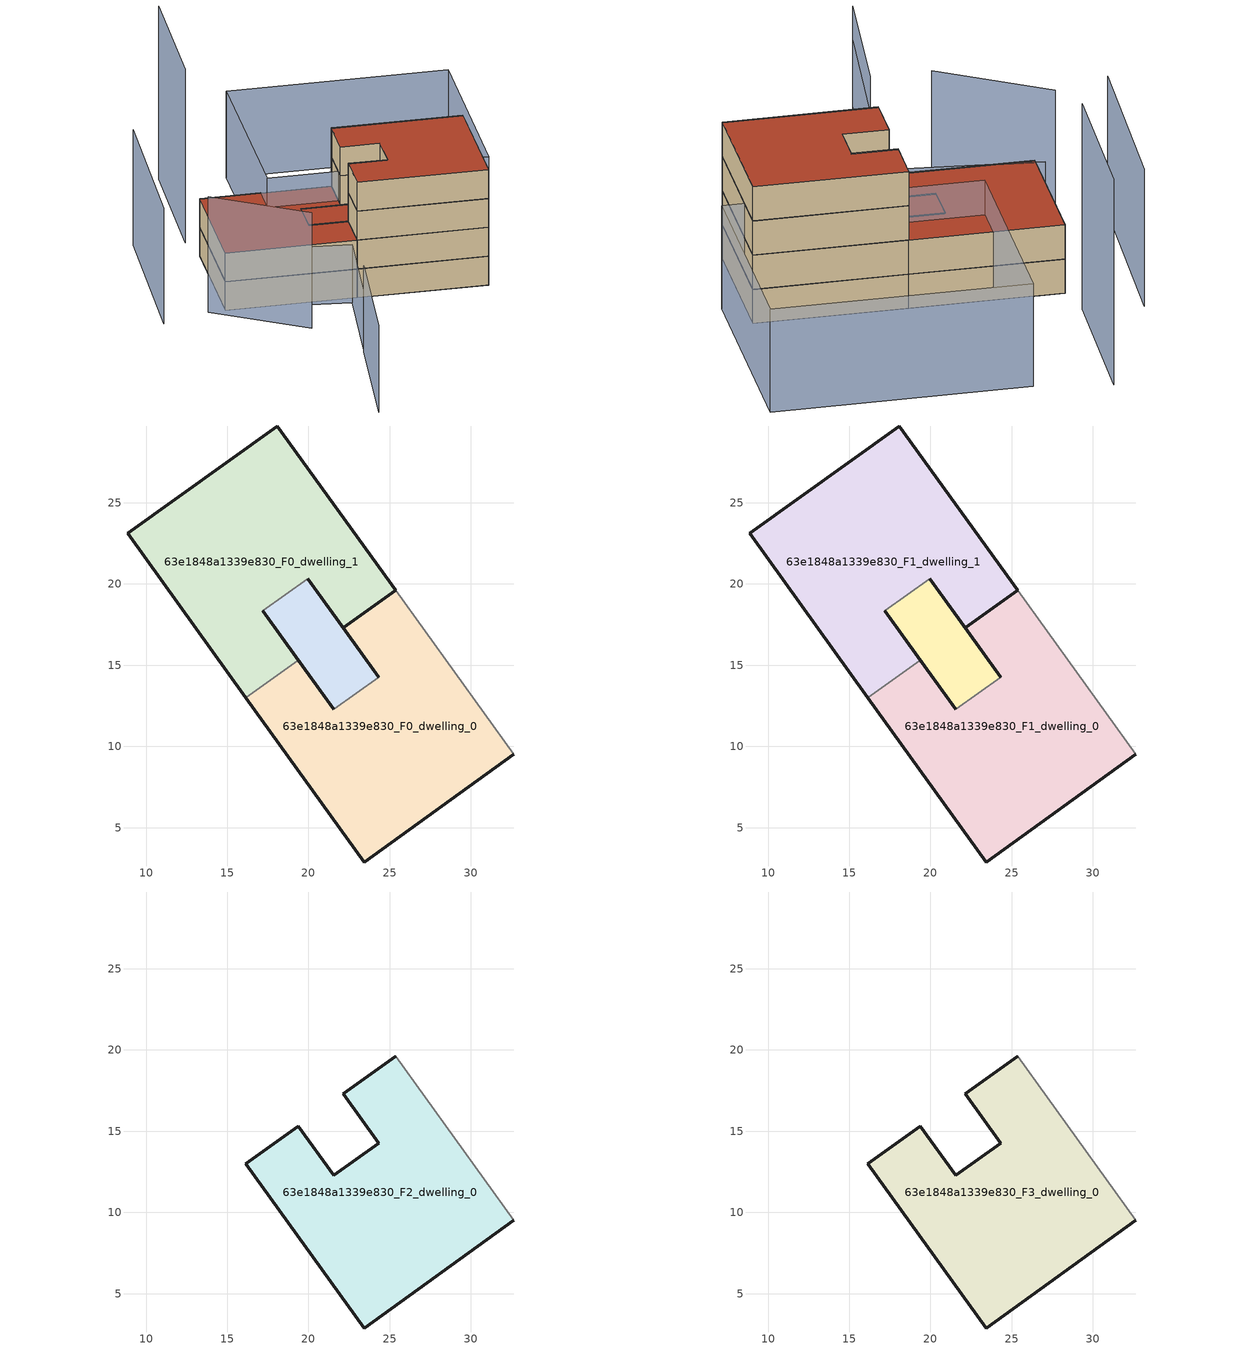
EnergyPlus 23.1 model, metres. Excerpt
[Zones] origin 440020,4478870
63e1848a1339e830_F0_dwelling_0
 floor ground (EU_floor_Construction): 32.63,9.5 25.36,19.61 22.14,17.3 24.32,14.26 21.55,12.28 19.37,15.31 16.15,13 23.42,2.88 z0
 wall outside (EU_wall_Construction): 19.37,15.31 21.55,12.28 / 24.32,14.26 22.14,17.3 25.36,19.61 / 32.63,9.5 23.42,2.88 16.15,13 z0:3
 wall adiabatic (EU_wall_Construction): 25.36,19.61 32.63,9.5 z0:3
 wall to 63e1848a1339e830_F0_dwelling_1 (EU_wall_Construction): 16.15,13 19.37,15.31 z0:3
 wall to 63e1848a1339e830_F0_circulation (EU_wall_Construction): 21.55,12.28 24.32,14.26 z0:3
63e1848a1339e830_F0_dwelling_1
 floor ground (EU_floor_Construction): 22.14,17.3 25.36,19.61 18.09,29.72 8.89,23.11 16.15,13 19.37,15.31 17.19,18.34 19.96,20.33 z0
 wall outside (EU_wall_Construction): 17.19,18.34 19.37,15.31 / 16.15,13 8.89,23.11 18.09,29.72 25.36,19.61 22.14,17.3 19.96,20.33 z0:3
 wall to 63e1848a1339e830_F0_circulation (EU_wall_Construction): 19.96,20.33 17.19,18.34 z0:3
63e1848a1339e830_F0_circulation
 floor ground (EU_floor_Construction): 24.32,14.26 19.96,20.33 17.19,18.34 21.55,12.28 z0
 wall outside (EU_wall_Construction): 21.55,12.28 17.19,18.34 / 19.96,20.33 24.32,14.26 z0:3
63e1848a1339e830_F1_dwelling_0
 floor to 63e1848a1339e830_F0_dwelling_0 (EU_floor_Construction): 32.63,9.5 25.36,19.61 22.14,17.3 24.32,14.26 21.55,12.28 19.37,15.31 16.15,13 23.42,2.88 z3
 wall outside (EU_wall_Construction): 19.37,15.31 21.55,12.28 / 24.32,14.26 22.14,17.3 25.36,19.61 / 32.63,9.5 23.42,2.88 16.15,13 z3:6
 wall adiabatic (EU_wall_Construction): 25.36,19.61 32.63,9.5 z3:6
 wall to 63e1848a1339e830_F1_dwelling_1 (EU_wall_Construction): 16.15,13 19.37,15.31 z3:6
 wall to 63e1848a1339e830_F1_circulation (EU_wall_Construction): 21.55,12.28 24.32,14.26 z3:6
63e1848a1339e830_F1_dwelling_1
 floor to 63e1848a1339e830_F0_dwelling_1 (EU_floor_Construction): 22.14,17.3 25.36,19.61 18.09,29.72 8.88,23.11 16.15,13 19.37,15.31 17.19,18.34 19.96,20.33 z3
 wall outside (EU_wall_Construction): 17.19,18.34 19.37,15.31 / 16.15,13 8.89,23.11 18.09,29.72 25.36,19.61 22.14,17.3 19.96,20.33 z3:6
 wall to 63e1848a1339e830_F1_circulation (EU_wall_Construction): 19.96,20.33 17.19,18.34 z3:6
 roof outside (EU_roof_Construction): 18.09,29.72 25.36,19.61 22.14,17.3 19.96,20.33 17.19,18.34 19.37,15.31 16.15,13 8.89,23.11 z6
63e1848a1339e830_F1_circulation
 floor to 63e1848a1339e830_F0_circulation (EU_floor_Construction): 24.32,14.26 19.96,20.33 17.19,18.34 21.55,12.28 z3
 wall outside (EU_wall_Construction): 21.55,12.28 17.19,18.34 / 19.96,20.33 24.32,14.26 z3:6
 roof outside (EU_roof_Construction): 19.96,20.33 24.32,14.26 21.55,12.28 17.19,18.34 z6
63e1848a1339e830_F2_dwelling_0
 floor to 63e1848a1339e830_F1_dwelling_0 (EU_floor_Construction): 32.63,9.5 25.36,19.61 22.14,17.3 24.32,14.26 21.55,12.28 19.37,15.31 16.15,13 23.42,2.88 z6
 wall outside (EU_wall_Construction): 32.63,9.5 23.42,2.88 16.15,13 19.37,15.31 21.55,12.28 24.32,14.26 22.14,17.3 25.36,19.61 z6:9
 wall adiabatic (EU_wall_Construction): 25.36,19.61 32.63,9.5 z6:9
63e1848a1339e830_F3_dwelling_0
 floor to 63e1848a1339e830_F2_dwelling_0 (EU_floor_Construction): 32.63,9.5 25.36,19.61 22.14,17.3 24.32,14.26 21.55,12.28 19.37,15.31 16.15,13 23.42,2.88 z9
 wall outside (EU_wall_Construction): 32.63,9.5 23.42,2.88 16.15,13 19.37,15.31 21.55,12.28 24.32,14.26 22.14,17.3 25.36,19.61 z9:12
 wall adiabatic (EU_wall_Construction): 25.36,19.61 32.63,9.5 z9:12
 roof outside (EU_roof_Construction): 25.36,19.61 32.63,9.5 23.42,2.88 16.15,13 19.37,15.31 21.55,12.28 24.32,14.26 22.14,17.3 z12
shading: -4.27,1.88 6.26,7.97 / 45.92,16.8 31.19,6.24 / 31.19,6.24 18.97,23.29 / 18.97,23.29 33.7,33.85 / 33.7,33.85 45.92,16.8 z0:9; 8.82,24 15.13,13.02 / 15.13,13.02 -4.3,1.85 z0:6; 8.02,24.47 8.79,14.34 / 17.67,36.28 4.17,27.26 z0:12; 30.93,39.47 20.08,32.06 z0:18
[Building]
EU S2 Campaign: North Axis=0; Terrain=City; Solar Distribution=FullExterior
[Site:Location]
Madrid: Latitude=40.5; Longitude=-3.5; Time Zone=1; Elevation=609
[SizingPeriod:WeatherFileDays]
AnnualSizingPeriod: Begin Month=1; Begin Day of Month=1; End Month=12; End Day of Month=31; Day of Week for Start Day=Monday; Use Weather File Daylight Saving Period=No; Use Weather File Rain and Snow Indicators=No
[MATERIAL]
EU_InternalMass_Material: Roughness=MediumRough; Thickness=0.1; Conductivity=1; Density=1800; Specific Heat=900; Thermal Absorptance=0.9; Solar Absorptance=0.7; Visible Absorptance=0.7
[MATERIAL:NOMASS] Roughness=MediumRough; Thermal Absorptance=0.9; Solar Absorptance=0.7; Visible Absorptance=0.7
Name | Thermal Resistance
EU_wall_NoMass | 0.459673
EU_roof_NoMass | 0.495815
EU_floor_NoMass | 0.788942
[CONSTRUCTION]
EU_wall_Construction: EU_wall_NoMass
EU_roof_Construction: EU_roof_NoMass
EU_floor_Construction: EU_floor_NoMass
EU_InternalMass_Construction: EU_InternalMass_Material
[ZONE] Type=1; Multiplier=1; Ceiling Height=autocalculate; Floor Area=autocalculate; Part of Total Floor Area=Yes
Name | Volume
63e1848a1339e830_F0_dwelling_0; 63e1848a1339e830_F1_dwelling_0; 63e1848a1339e830_F2_dwelling_0; 63e1848a1339e830_F3_dwelling_0 | 385.49
63e1848a1339e830_F0_dwelling_1; 63e1848a1339e830_F1_dwelling_1 | 385.456
63e1848a1339e830_F0_circulation | 76.2411
63e1848a1339e830_F1_circulation | 76.2407
[INTERNALMASS] Construction=EU_InternalMass_Construction
Name | Zone or ZoneList | Surface Area
63e1848a1339e830_F0_dwelling_0_EU_InternalMass | 63e1848a1339e830_F0_dwelling_0 | 128.489
63e1848a1339e830_F0_dwelling_1_EU_InternalMass | 63e1848a1339e830_F0_dwelling_1 | 128.489
63e1848a1339e830_F1_dwelling_0_EU_InternalMass | 63e1848a1339e830_F1_dwelling_0 | 128.489
63e1848a1339e830_F1_dwelling_1_EU_InternalMass | 63e1848a1339e830_F1_dwelling_1 | 128.489
63e1848a1339e830_F2_dwelling_0_EU_InternalMass | 63e1848a1339e830_F2_dwelling_0 | 281.879
63e1848a1339e830_F3_dwelling_0_EU_InternalMass | 63e1848a1339e830_F3_dwelling_0 | 281.879
[OTHEREQUIPMENT] Fuel Type=Electricity; Design Level Calculation Method=Watts/Area; Power per Zone Floor Area=1; Fraction Latent=0; Fraction Radiant=0; Fraction Lost=0; Carbon Dioxide Generation Rate=0; EndUse Subcategory=EU_Step8_InternalGains
Name | Zone or ZoneList or Space or SpaceList | Schedule
EU_Step8_InternalGain_63e1848a1339e830_F0_dwelling_0_f000 | 63e1848a1339e830_F0_dwelling_0 | EU_Step8_GainSchedule_63e1848a1339e830_F0_dwelling_0_f000
EU_Step8_InternalGain_63e1848a1339e830_F0_dwelling_1_f000 | 63e1848a1339e830_F0_dwelling_1 | EU_Step8_GainSchedule_63e1848a1339e830_F0_dwelling_1_f000
EU_Step8_InternalGain_63e1848a1339e830_F1_dwelling_0_f000 | 63e1848a1339e830_F1_dwelling_0 | EU_Step8_GainSchedule_63e1848a1339e830_F1_dwelling_0_f000
EU_Step8_InternalGain_63e1848a1339e830_F1_dwelling_1_f000 | 63e1848a1339e830_F1_dwelling_1 | EU_Step8_GainSchedule_63e1848a1339e830_F1_dwelling_1_f000
EU_Step8_InternalGain_63e1848a1339e830_F2_dwelling_0_f000 | 63e1848a1339e830_F2_dwelling_0 | EU_Step8_GainSchedule_63e1848a1339e830_F2_dwelling_0_f000
EU_Step8_InternalGain_63e1848a1339e830_F3_dwelling_0_f000 | 63e1848a1339e830_F3_dwelling_0 | EU_Step8_GainSchedule_63e1848a1339e830_F3_dwelling_0_f000
[ZONEINFILTRATION:DESIGNFLOWRATE] Schedule=EU_AlwaysOn; Design Flow Rate Calculation Method=Flow/Area; Flow Rate per Floor Area=0.0005; Constant Term Coefficient=1; Temperature Term Coefficient=0; Velocity Term Coefficient=0; Velocity Squared Term Coefficient=0
Name | Zone or ZoneList or Space or SpaceList
EU_Circulation_Infiltration_63e1848a1339e830_F0_circulation | 63e1848a1339e830_F0_circulation
EU_Circulation_Infiltration_63e1848a1339e830_F1_circulation | 63e1848a1339e830_F1_circulation
[ZONEVENTILATION:DESIGNFLOWRATE] Schedule=EU_AlwaysOn; Design Flow Rate Calculation Method=AirChanges/Hour; Air Changes per Hour=0.719161; Ventilation Type=Natural; Fan Pressure Rise=0; Fan Total Efficiency=1; Constant Term Coefficient=1; Temperature Term Coefficient=0; Velocity Term Coefficient=0; Velocity Squared Term Coefficient=0; Minimum Indoor Temperature=-100; Maximum Indoor Temperature=100; Delta Temperature=-100; Minimum Outdoor Temperature=-100; Maximum Outdoor Temperature=100; Maximum Wind Speed=40
Name | Zone or ZoneList or Space or SpaceList
EU_ConstantAir_63e1848a1339e830_F0_dwelling_0 | 63e1848a1339e830_F0_dwelling_0
EU_ConstantAir_63e1848a1339e830_F0_dwelling_1 | 63e1848a1339e830_F0_dwelling_1
EU_ConstantAir_63e1848a1339e830_F1_dwelling_0 | 63e1848a1339e830_F1_dwelling_0
EU_ConstantAir_63e1848a1339e830_F1_dwelling_1 | 63e1848a1339e830_F1_dwelling_1
EU_ConstantAir_63e1848a1339e830_F2_dwelling_0 | 63e1848a1339e830_F2_dwelling_0
EU_ConstantAir_63e1848a1339e830_F3_dwelling_0 | 63e1848a1339e830_F3_dwelling_0
[HVACTEMPLATE:THERMOSTAT] Constant Heating Setpoint=20; Constant Cooling Setpoint=50
EU_HeatOnly_63e1848a1339e830_F0_dwelling_0; EU_HeatOnly_63e1848a1339e830_F0_dwelling_1; EU_HeatOnly_63e1848a1339e830_F1_dwelling_0; EU_HeatOnly_63e1848a1339e830_F1_dwelling_1; EU_HeatOnly_63e1848a1339e830_F2_dwelling_0; EU_HeatOnly_63e1848a1339e830_F3_dwelling_0
[HVACTEMPLATE:ZONE:IDEALLOADSAIRSYSTEM] System Availability Schedule=EU_AlwaysOn; Maximum Heating Supply Air Temperature=50; Minimum Cooling Supply Air Temperature=13; Maximum Heating Supply Air Humidity Ratio=0.0156; Minimum Cooling Supply Air Humidity Ratio=0.0077; Heating Limit=NoLimit; Cooling Limit=NoLimit; Heating Availability Schedule=EU_AlwaysOn; Cooling Availability Schedule=EU_CoolingOff; Dehumidification Control Type=ConstantSensibleHeatRatio; Cooling Sensible Heat Ratio=0.7; Dehumidification Setpoint=60; Humidification Control Type=None; Humidification Setpoint=30; Outdoor Air Method=None; Outdoor Air Flow Rate per Person=0.00944; Outdoor Air Flow Rate per Zone Floor Area=0; Outdoor Air Flow Rate per Zone=0; Demand Controlled Ventilation Type=None; Outdoor Air Economizer Type=NoEconomizer; Heat Recovery Type=None; Sensible Heat Recovery Effectiveness=0.7; Latent Heat Recovery Effectiveness=0.65
Name | Template Thermostat
63e1848a1339e830_F0_dwelling_0 | EU_HeatOnly_63e1848a1339e830_F0_dwelling_0
63e1848a1339e830_F0_dwelling_1 | EU_HeatOnly_63e1848a1339e830_F0_dwelling_1
63e1848a1339e830_F1_dwelling_0 | EU_HeatOnly_63e1848a1339e830_F1_dwelling_0
63e1848a1339e830_F1_dwelling_1 | EU_HeatOnly_63e1848a1339e830_F1_dwelling_1
63e1848a1339e830_F2_dwelling_0 | EU_HeatOnly_63e1848a1339e830_F2_dwelling_0
63e1848a1339e830_F3_dwelling_0 | EU_HeatOnly_63e1848a1339e830_F3_dwelling_0
[SIZING:ZONE] Zone Cooling Design Supply Air Temperature Input Method=SupplyAirTemperature; Zone Cooling Design Supply Air Temperature=13; Zone Heating Design Supply Air Temperature Input Method=SupplyAirTemperature; Zone Heating Design Supply Air Temperature=50; Zone Cooling Design Supply Air Humidity Ratio=0.008; Zone Heating Design Supply Air Humidity Ratio=0.008; Cooling Design Air Flow Method=DesignDay; Cooling Design Air Flow Rate=0; Cooling Minimum Air Flow per Zone Floor Area=0.000762; Cooling Minimum Air Flow=0; Cooling Minimum Air Flow Fraction=0.2; Heating Design Air Flow Method=DesignDay; Heating Design Air Flow Rate=0; Heating Maximum Air Flow per Zone Floor Area=0.002032; Heating Maximum Air Flow=0.141576; Heating Maximum Air Flow Fraction=0.3; Account for Dedicated Outdoor Air System=No; Dedicated Outdoor Air System Control Strategy=NeutralSupplyAir; Dedicated Outdoor Air Low Setpoint Temperature for Design=autosize; Dedicated Outdoor Air High Setpoint Temperature for Design=autosize; Zone Load Sizing Method=Sensible Load Only No Latent Load; Zone Latent Cooling Design Supply Air Humidity Ratio Input Method=HumidityRatioDifference; Zone Cooling Design Supply Air Humidity Ratio Difference=0.005; Zone Latent Heating Design Supply Air Humidity Ratio Input Method=HumidityRatioDifference; Zone Humidification Design Supply Air Humidity Ratio Difference=0.005
63e1848a1339e830_F0_dwelling_0; 63e1848a1339e830_F0_dwelling_1; 63e1848a1339e830_F1_dwelling_0; 63e1848a1339e830_F1_dwelling_1; 63e1848a1339e830_F2_dwelling_0; 63e1848a1339e830_F3_dwelling_0
[SCHEDULE:CONSTANT]
Name | Hourly Value
EU_AlwaysOn | 1
EU_CoolingOff | 0
[SCHEDULE:FILE] Column Number=1; Rows to Skip at Top=0; Number of Hours of Data=8760; Column Separator=Comma; Interpolate to Timestep=No; Minutes per Item=60; Adjust Schedule for Daylight Savings=Yes
Name | File
EU_Step8_GainSchedule_63e1848a1339e830_F0_dwelling_0_f000 | ../../schedules/63e1848a1339e830/63e1848a1339e830_F0_dwelling_0_f000_gain.csv
EU_Step8_GainSchedule_63e1848a1339e830_F0_dwelling_1_f000 | ../../schedules/63e1848a1339e830/63e1848a1339e830_F0_dwelling_1_f000_gain.csv
EU_Step8_GainSchedule_63e1848a1339e830_F1_dwelling_0_f000 | ../../schedules/63e1848a1339e830/63e1848a1339e830_F1_dwelling_0_f000_gain.csv
EU_Step8_GainSchedule_63e1848a1339e830_F1_dwelling_1_f000 | ../../schedules/63e1848a1339e830/63e1848a1339e830_F1_dwelling_1_f000_gain.csv
EU_Step8_GainSchedule_63e1848a1339e830_F2_dwelling_0_f000 | ../../schedules/63e1848a1339e830/63e1848a1339e830_F2_dwelling_0_f000_gain.csv
EU_Step8_GainSchedule_63e1848a1339e830_F3_dwelling_0_f000 | ../../schedules/63e1848a1339e830/63e1848a1339e830_F3_dwelling_0_f000_gain.csv
